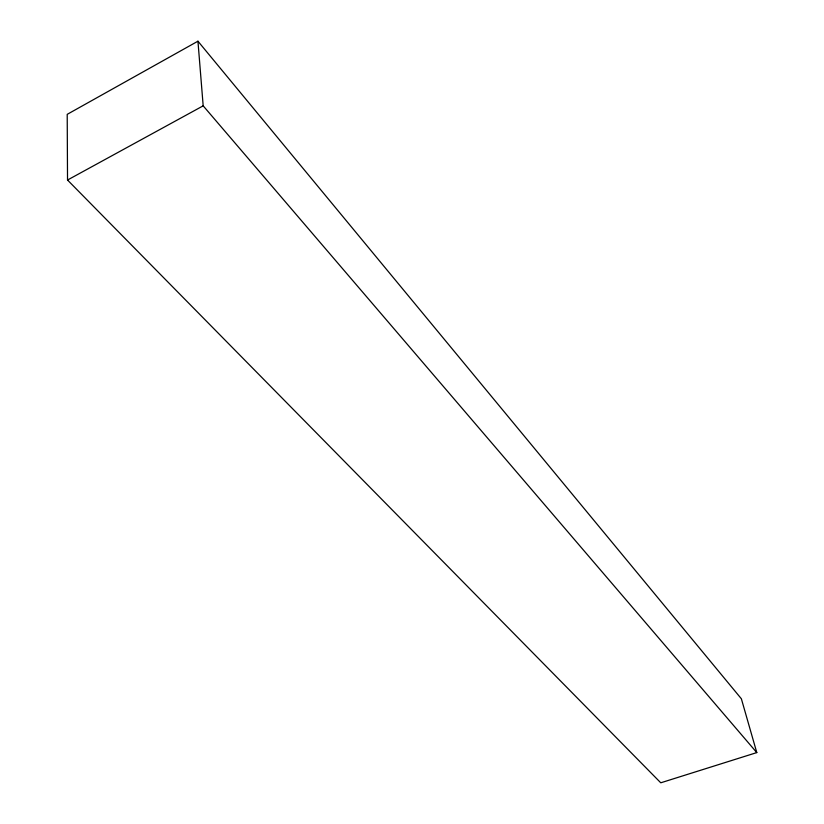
<?xml version="1.0" encoding="UTF-8"?>
<svg xmlns="http://www.w3.org/2000/svg" width="824" height="824" viewBox="0 0 824 824"><rect width="100%" height="100%" fill="white"/><g stroke="black" fill="none" stroke-linecap="round" stroke-linejoin="round"><path stroke-width="1.24" d="M197.945 41.2L67.207 114.351L67.527 180.034L660.766 782.8L756.793 752.59L741.373 698.793L197.945 41.2L203.178 105.832L756.793 752.59M67.527 180.034L203.178 105.832"/></g></svg>
